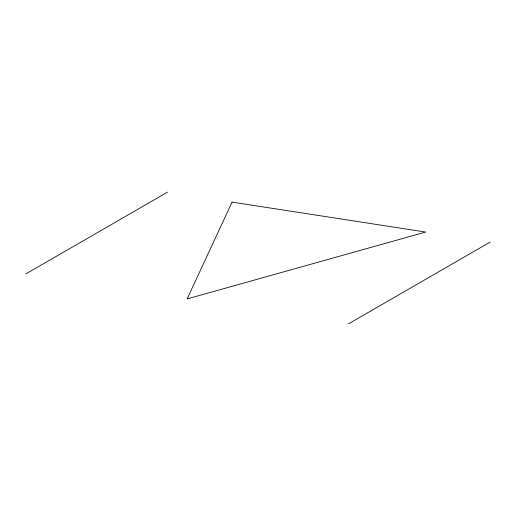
<?xml version="1.0" encoding="UTF-8"?>
<svg xmlns="http://www.w3.org/2000/svg" width="516" height="516" viewBox="0 0 516 516"><rect width="100%" height="100%" fill="white"/><g stroke="black" fill="none" stroke-linecap="round" stroke-linejoin="round"><path stroke-width="0.77" d="M25.8 273.957L167.526 192.126M348.474 323.874L490.2 242.043M232.065 202.111L187.134 298.912L425.668 232.065L232.065 202.111"/></g></svg>
